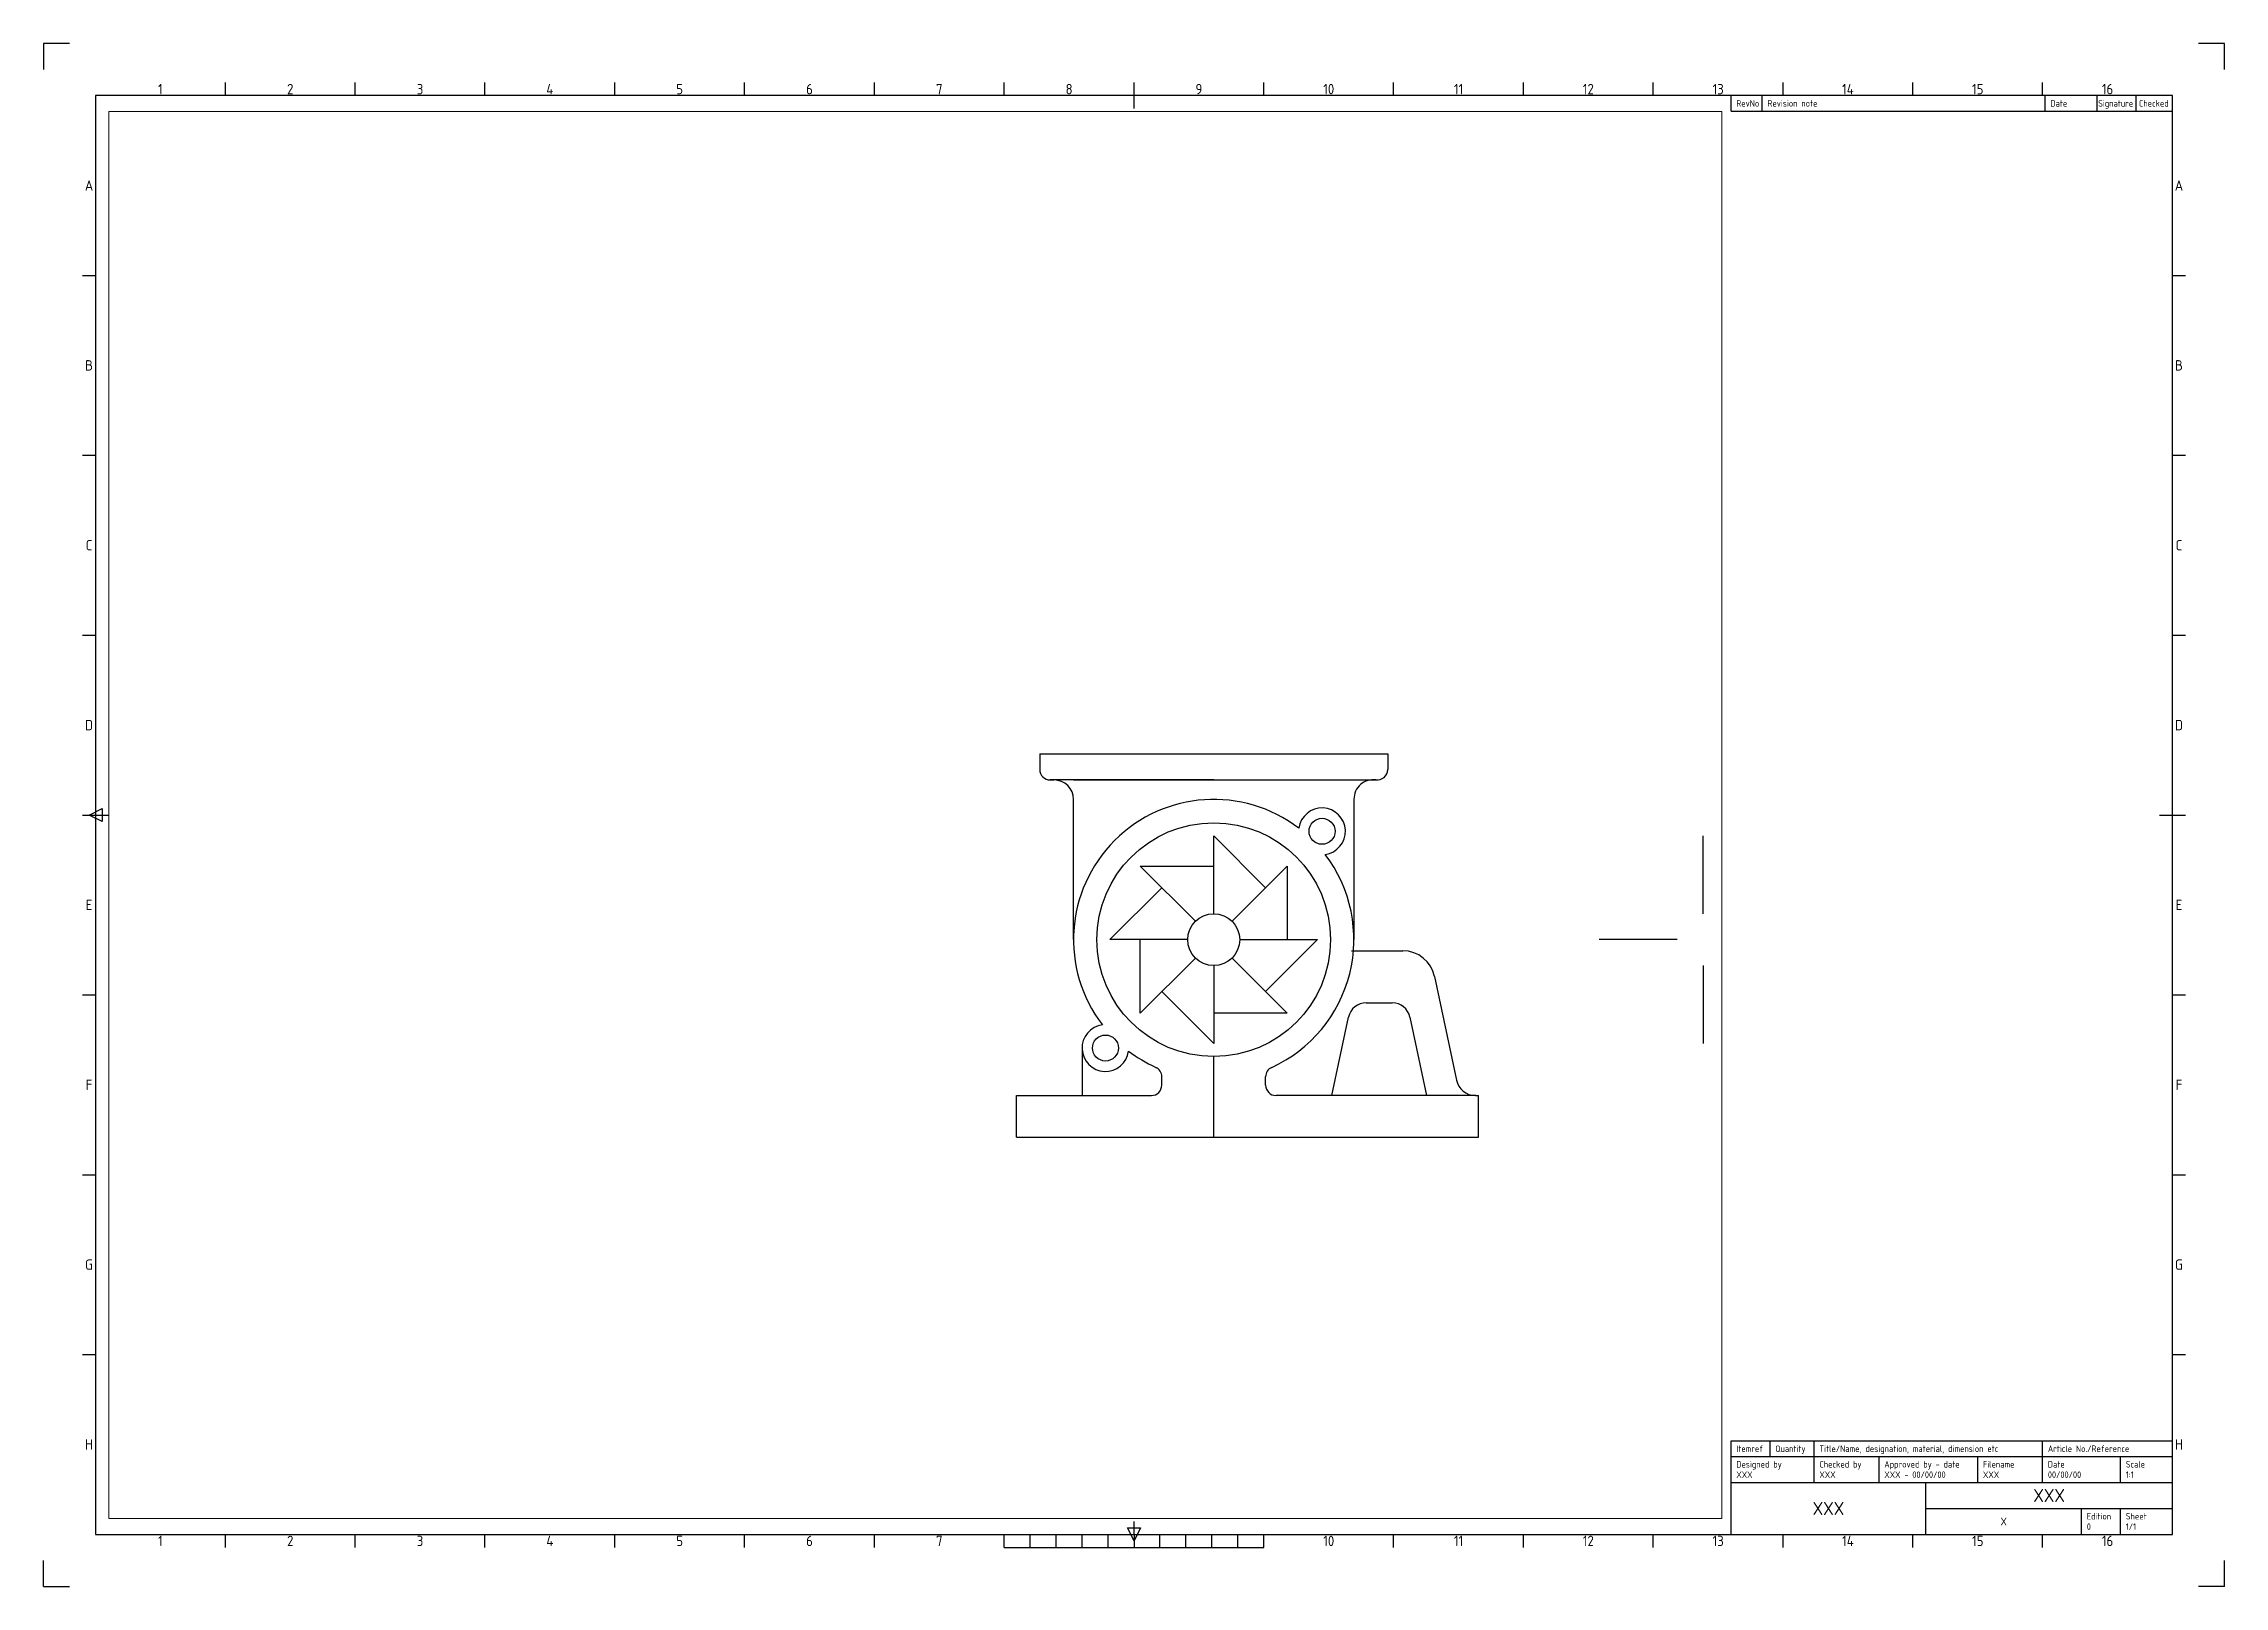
# Paper-space layout 'ISO A1 Layout' of a CAD drawing. Header units: millimetres. Extents: x 0 to 840, y 0 to 594.
# The model-space entities are those that its viewports show. They can reach past a viewport. Long polylines and large blocks are cut down to what shows.
import ezdxf
from ezdxf.enums import TextEntityAlignment as Align

# ---------------------------------------------------------------- set-up
doc = ezdxf.new("R2010")
doc.units = ezdxf.units.MM
for name, color, linetype in [('Model-Front', 7, 'Continuous'), ('Title Block', 7, 'Continuous'), ('Viewport', 5, 'Continuous')]:
    doc.layers.add(name, color=color, linetype=linetype)
doc.styles.add('ISO Proportional', font='isocp.shx')

# ---------------------------------------------------------------- blocks, each defined once
blk = doc.blocks.new('ISO A1 title block')
at = {"layer": 'Title Block'}
for p, q in [((10, 594), (0, 594)), ((0, 594), (0, 584)), ((840, 594), (830, 594)), ((840, 584), (840, 594)), ((820, 574), (20, 574)), ((20, 574), (20, 20)), ((70, 574), (70, 579)), ((120, 574), (120, 579)), ((170, 574), (170, 579)), ((220, 574), (220, 579)), ((270, 574), (270, 579)), ((320, 574), (320, 579)), ((370, 574), (370, 579)), ((420, 569), (420, 579)), ((470, 574), (470, 579)), ((520, 574), (520, 579)), ((570, 574), (570, 579)), ((620, 574), (620, 579)), ((650, 568), (650, 574)), ((662, 568), (662, 574)), ((670, 574), (670, 579)), ((720, 574), (720, 579)), ((770, 574), (770, 579)), ((771, 568), (771, 574)), ((791, 568), (791, 574)), ((806, 568), (806, 574)), ((820, 20), (820, 574)), ((650, 568), (820, 568)), ((15, 504.75), (20, 504.75)), ((820, 504.75), (825, 504.75)), ((15, 435.5), (20, 435.5)), ((820, 435.5), (825, 435.5)), ((15, 366.25), (20, 366.25)), ((820, 366.25), (825, 366.25)), ((15, 297), (25, 297)), ((17.5, 297), (22.5, 299.5)), ((22.5, 294.5), (17.5, 297)), ((22.5, 299.5), (22.5, 294.5)), ((815, 297), (825, 297)), ((15, 227.75), (20, 227.75)), ((820, 227.75), (825, 227.75)), ((15, 158.5), (20, 158.5)), ((820, 158.5), (825, 158.5)), ((15, 89.25), (20, 89.25)), ((820, 89.25), (825, 89.25)), ((650, 56), (820, 56)), ((650, 50), (650, 56)), ((665, 50), (665, 56)), ((682, 50), (682, 56)), ((770, 50), (770, 56)), ((650, 50), (820, 50)), ((650, 20), (650, 50)), ((682, 40), (682, 50)), ((707, 40), (707, 50)), ((745, 40), (745, 50)), ((770, 40), (770, 50)), ((800, 40), (800, 50)), ((650, 40), (820, 40)), ((725, 20), (725, 40)), ((725, 30), (820, 30)), ((785, 20), (785, 30)), ((800, 20), (800, 30)), ((20, 20), (820, 20)), ((70, 15), (70, 20)), ((120, 15), (120, 20)), ((170, 15), (170, 20)), ((220, 15), (220, 20)), ((270, 15), (270, 20)), ((320, 15), (320, 20)), ((370, 15), (370, 20)), ((380, 15), (380, 20)), ((390, 15), (390, 20)), ((400, 15), (400, 20)), ((410, 15), (410, 20)), ((417.5, 22.5), (422.5, 22.5)), ((420, 17.5), (417.5, 22.5)), ((420, 20), (420, 25)), ((422.5, 22.5), (420, 17.5)), ((420, 20), (420, 15)), ((430, 15), (430, 20)), ((440, 15), (440, 20)), ((450, 15), (450, 20)), ((460, 15), (460, 20)), ((470, 15), (470, 20)), ((520, 15), (520, 20)), ((570, 15), (570, 20)), ((620, 15), (620, 20)), ((670, 15), (670, 20)), ((720, 15), (720, 20)), ((770, 15), (770, 20)), ((0, 0), (0, 10)), ((370, 15), (470, 15)), ((840, 0), (840, 10)), ((0, 0), (10, 0)), ((840, 0), (830, 0))]:
    blk.add_line(p, q, dxfattribs=at)
at = {"layer": 'Title Block', "style": 'ISO Proportional'}
for s, p in [('1', (45, 576.5)), ('2', (95, 576.5)), ('3', (145, 576.5)), ('4', (195, 576.5)), ('5', (245, 576.5)), ('6', (295, 576.5)), ('7', (345, 576.5)), ('8', (395, 576.5)), ('9', (445, 576.5)), ('10', (495, 576.5)), ('11', (545, 576.5)), ('12', (595, 576.5)), ('13', (645, 576.5)), ('14', (695, 576.5)), ('15', (745, 576.5)), ('16', (795, 576.5)), ('A', (17.5, 539.375)), ('A', (822.5, 539.375)), ('B', (17.5, 470.125)), ('B', (822.5, 470.125)), ('C', (17.5, 400.875)), ('C', (822.5, 400.875)), ('D', (17.5, 331.625)), ('D', (822.5, 331.625)), ('E', (17.5, 262.375)), ('E', (822.5, 262.375)), ('F', (17.5, 193.125)), ('F', (822.5, 193.125)), ('G', (17.5, 123.875)), ('G', (822.5, 123.875)), ('H', (17.5, 54.625)), ('H', (822.5, 54.625)), ('1', (45, 17.5)), ('2', (95, 17.5)), ('3', (145, 17.5)), ('4', (195, 17.5)), ('5', (245, 17.5)), ('6', (295, 17.5)), ('7', (345, 17.5)), ('10', (495, 17.5)), ('11', (545, 17.5)), ('12', (595, 17.5)), ('13', (645, 17.5)), ('14', (695, 17.5)), ('15', (745, 17.5)), ('16', (795, 17.5))]:
    blk.add_text(s, height=4, dxfattribs=at).set_placement(p, align=Align.MIDDLE)
for s, p in [('RevNo', (652, 571)), ('Revision note', (664, 571)), ('Date', (773, 571)), ('Signature', (791.361, 571)), ('Checked', (807.083, 571)), ('Itemref', (652, 53)), ('Quantity', (667, 53)), ('Title/Name, designation, material, dimension etc', (684, 53)), ('Article No./Reference', (772, 53)), ('Designed by', (652, 47)), ('Checked by', (684, 47)), ('Approved by - date', (709, 47)), ('Filename', (747, 47)), ('Date', (772, 47)), ('Scale', (802, 47)), ('Edition', (787, 27)), ('Sheet', (802, 27))]:
    blk.add_text(s, height=2.5, dxfattribs=at).set_placement(p, align=Align.MIDDLE_LEFT)
at = {"layer": 'Title Block', "style": 'ISO Proportional', "flags": 8}
for tag, p in [('DESIGNED_BY', (652, 43)), ('CHECKED_BY', (684, 43)), ('APPROVED_BY_DATE', (709, 43)), ('FILENAME', (747, 43)), ('DATE', (772, 43)), ('SCALE', (802, 43)), ('EDITION', (787, 23)), ('SHEET', (802, 23))]:
    blk.add_attdef(tag, text='', height=2.5, dxfattribs=at).set_placement(p, align=Align.MIDDLE_LEFT)
for tag, height, p in [('TITLE', 5, (772.5, 35)), ('OWNER', 5, (687.5, 30)), ('DRAWING_NUMBER', 3, (755, 25))]:
    blk.add_attdef(tag, text='', height=height, dxfattribs=at).set_placement(p, align=Align.MIDDLE)

msp = doc.modelspace()

# ---------------------------------------------------------------- linework, layer by layer
at = {"layer": 'Model-Front'}
for p, q in [((258.1, 198.5), (392.1, 198.5)), ((258.1, 198.5), (258.1, 192.5)), ((392.1, 198.5), (392.1, 192.5)), ((325.1, 188.5), (262.1, 188.5)), ((262.1, 188.5), (263.6, 188.5)), ((271.1, 188.5), (388.1, 188.5)), ((271.1, 127), (271.1, 181)), ((379.1, 181.1), (379.1, 127)), ((325.1, 137), (325.1, 167)), ((325.1, 167), (345.1, 147)), ((513.6, 137), (513.6, 167)), ((318.03, 134.07), (296.82, 155.29)), ((296.82, 155.29), (325.1, 155.29)), ((332.17, 134.07), (353.39, 155.29)), ((353.39, 155.29), (353.39, 127)), ((285.1, 127), (305.1, 147)), ((315.1, 127), (285.1, 127)), ((296.82, 98.72), (296.82, 127)), ((335.1, 127), (365.1, 127)), ((365.1, 127), (345.1, 107)), ((503.6, 127), (473.6, 127)), ((523.6, 127), (553.6, 127)), ((318.03, 119.93), (296.82, 98.72)), ((332.17, 119.93), (353.39, 98.72)), ((378.19, 122.71), (397.92, 122.71)), ((325.1, 117), (325.1, 87)), ((410.15, 112.8), (418.62, 72.94)), ((513.6, 117), (513.6, 87)), ((325.1, 87), (305.1, 107)), ((383.86, 102.71), (393.84, 102.71)), ((353.39, 98.72), (325.1, 98.72)), ((370.6, 67), (377.01, 97.16)), ((400.69, 97.16), (407.1, 67)), ((274.38, 85.28), (274.38, 67)), ((325.1, 67), (325.1, 82)), ((305.1, 71), (305.1, 74.2)), ((325.1, 51), (325.1, 73)), ((345.1, 71), (345.1, 74.2)), ((249.1, 51), (249.1, 67)), ((249.1, 67), (301.1, 67)), ((426.1, 67), (349.1, 67)), ((425.95, 67), (427.1, 67)), ((427.1, 51), (427.1, 67)), ((249.1, 51), (325.1, 51)), ((325.1, 51), (427.1, 51))]:
    msp.add_line(p, q, dxfattribs=at)
for centre, radius in [((325.1, 127), 45), ((366.82, 168.72), 5), ((325.1, 127), 10), ((283.38, 85.28), 5)]:
    msp.add_circle(centre, radius, dxfattribs=at)
for centre, radius, start, end in [((262.1, 192.5), 4, 180, 270), ((263.6, 181), 7.5, 0, 90), ((386.6, 181.1), 7.5, 82.50528, 180), ((388.1, 192.5), 4, 262.50528, 0), ((325.1, 127), 54, 52.60173, 217.39827), ((366.82, 168.72), 9, 277.53431, 172.46569), ((325.1, 127), 54, 294.44334, 37.39827), ((397.92, 110.21), 12.5, 12, 90), ((383.86, 95.71), 7, 90, 168), ((393.84, 95.71), 7, 12, 90), ((283.38, 85.28), 9, 97.53431, 352.46569), ((325.1, 127), 54, 232.60173, 245.55666), ((301.1, 74.2), 4, 0, 65.55666), ((349.1, 74.2), 4, 114.44334, 180), ((301.1, 71), 4, 270, 0), ((349.1, 71), 4, 180, 270), ((425.95, 74.5), 7.5, 192, 270)]:
    msp.add_arc(centre, radius, start, end, dxfattribs=at)

psp = doc.layouts.new('ISO A1 Layout')

# ---------------------------------------------------------------- block references
at = {"layer": 'Title Block'}
ref = psp.add_blockref('ISO A1 title block', (0, 0), dxfattribs=at)
ref.add_attrib('CHECKED_BY', 'XXX', dxfattribs={"height": 2.5, "style": 'ISO Proportional'}).set_placement((684, 43), align=Align.MIDDLE_LEFT)
ref.add_attrib('OWNER', 'XXX', dxfattribs={"height": 5, "style": 'ISO Proportional'}).set_placement((687.5, 30), align=Align.MIDDLE)
ref.add_attrib('DESIGNED_BY', 'XXX', dxfattribs={"height": 2.5, "style": 'ISO Proportional'}).set_placement((652, 43), align=Align.MIDDLE_LEFT)
ref.add_attrib('FILENAME', 'XXX', dxfattribs={"height": 2.5, "style": 'ISO Proportional'}).set_placement((747, 43), align=Align.MIDDLE_LEFT)
ref.add_attrib('DRAWING_NUMBER', 'X', dxfattribs={"height": 3, "style": 'ISO Proportional'}).set_placement((755, 25), align=Align.MIDDLE)
ref.add_attrib('APPROVED_BY_DATE', 'XXX - 00/00/00', dxfattribs={"height": 2.5, "style": 'ISO Proportional'}).set_placement((709, 43), align=Align.MIDDLE_LEFT)
ref.add_attrib('TITLE', 'XXX', dxfattribs={"height": 5, "style": 'ISO Proportional'}).set_placement((772.5, 35), align=Align.MIDDLE)
ref.add_attrib('DATE', '00/00/00', dxfattribs={"height": 2.5, "style": 'ISO Proportional'}).set_placement((772, 43), align=Align.MIDDLE_LEFT)
ref.add_attrib('EDITION', '0', dxfattribs={"height": 2.5, "style": 'ISO Proportional'}).set_placement((787, 23), align=Align.MIDDLE_LEFT)
ref.add_attrib('SHEET', '1/1', dxfattribs={"height": 2.5, "style": 'ISO Proportional'}).set_placement((802, 23), align=Align.MIDDLE_LEFT)
ref.add_attrib('SCALE', '1:1', dxfattribs={"height": 2.5, "style": 'ISO Proportional'}).set_placement((802, 43), align=Align.MIDDLE_LEFT)

# ---------------------------------------------------------------- viewports
at = {"layer": 'Viewport'}
psp.add_viewport(center=(335.81, 297.04), size=(621.27, 541.7392), view_center_point=(210.2, 175.04), view_height=541.7392, dxfattribs=at)

doc.saveas('drawing.dxf')
